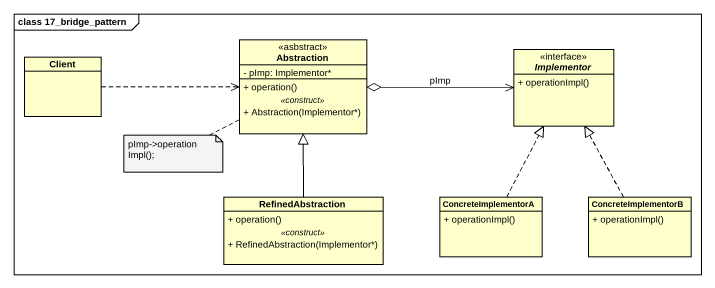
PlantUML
@startuml
mainframe class 17_bridge_pattern
hide circle
hide empty members
skinparam classAttributeIconSize 0
class Abstraction <<asbstract>> {
  - pImp: Implementor*
  --
  + operation()
  .. <<construct>> ..
  + Abstraction(Implementor*)
}
interface Implementor {
  + operationImpl()
}
class Client
class RefinedAbstraction {
  + operation()
  .. <<construct>> ..
  + RefinedAbstraction(Implementor*)
}
class ConcreteImplementorA {
  + operationImpl()
}
class ConcreteImplementorB {
  + operationImpl()
}
Implementor <-left-o Abstraction : pImp
Client .right.> Abstraction
RefinedAbstraction -up-|> Abstraction
ConcreteImplementorA .up.|> Implementor
ConcreteImplementorB .up.|> Implementor
note left of Abstraction : pImp->operationImpl();
@enduml
